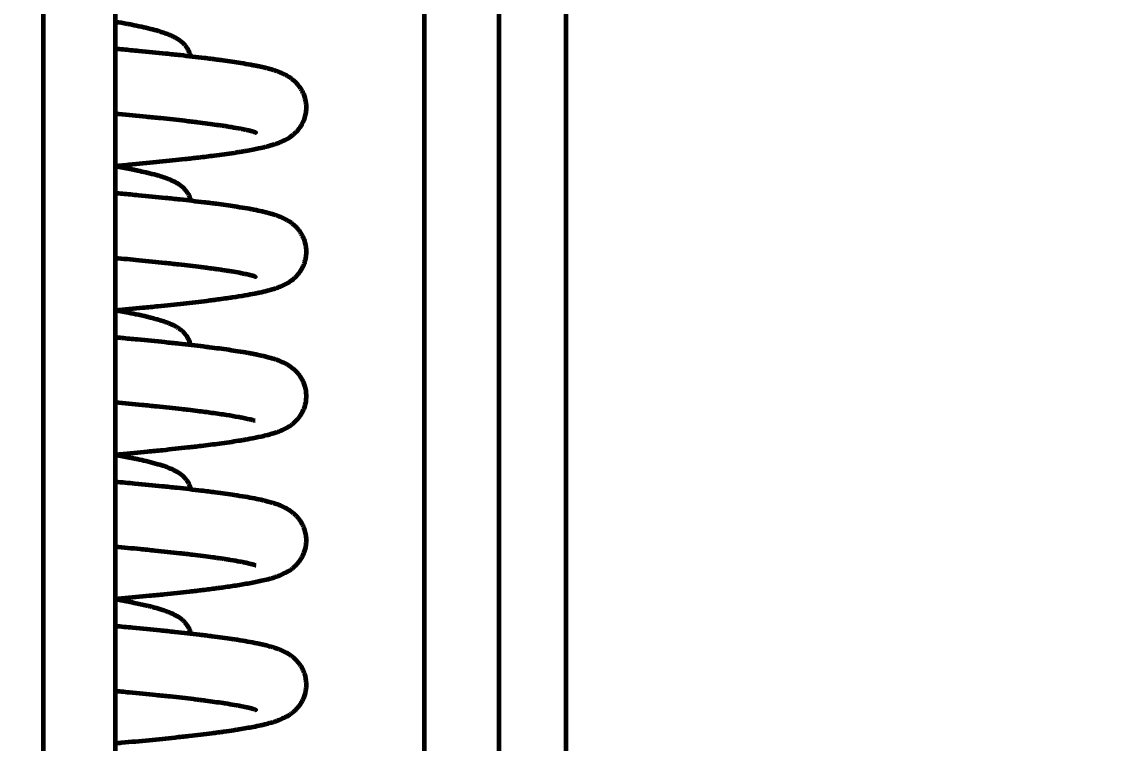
# Model space of a CAD drawing. Header units: millimetres. Extents: x 0 to 840, y 0 to 594.
# Drawn here: x 62.39 to 66.393, y 430.337 to 433.004 of the extents above; entities that cross this region are included whole.
import ezdxf

# ---------------------------------------------------------------- set-up
doc = ezdxf.new("R2010")
doc.units = ezdxf.units.MM
doc.linetypes.add('K5LT_BASIC', pattern=[0])
doc.linetypes.add('K5LT_THIN', pattern=[0])
doc.layers.add('Системный слой', color=7, linetype='Continuous')
doc.styles.add('KDIMTEXTSTYLE', font='GOST_AU.SHX', dxfattribs={"width": 0.96, "oblique": 15, "height": 5})
doc.dimstyles.new('KDIMSTYLE (0.07)', dxfattribs={"dimtxt": 5, "dimasz": 1, "dimexe": 2, "dimexo": 0, "dimgap": 1, "dimtad": 1, "dimlfac": 15, "dimtxsty": 'KDIMTEXTSTYLE', "dimsah": 1, "dimcen": 0, "dimdle": 1, "dimadec": 0, "dimazin": 0, "dimtfac": 0.667, "dimtmove": 0, "dimatfit": 3, "dimfxl": 1, "dimtvp": 1, "dimtolj": 1, "dimtzin": 0, "dimarcsym": 0})

# ---------------------------------------------------------------- blocks, each defined once
blk = doc.blocks.new('KDIMARROW_01')
at = {"layer": 'Системный слой'}
blk.add_hatch(color=0, dxfattribs=at).paths.add_polyline_path([(0, 0), (-5, 0.6583), (-4.5, 0), (-5, -0.6583)])
at = {"layer": 'Системный слой', "color": 0, "linetype": 'K5LT_THIN', "lineweight": 18}
for p, q in [((-4.5, 0), (-5, 0.6583)), ((-5, 0.6583), (0, 0)), ((0, 0), (-5, -0.6583)), ((-5, -0.6583), (-4.5, 0)), ((0, 0), (-1, 0))]:
    blk.add_line(p, q, dxfattribs=at)

msp = doc.modelspace()

# ---------------------------------------------------------------- linework, layer by layer
at = {"layer": 'Системный слой', "color": 5, "linetype": 'K5LT_BASIC', "lineweight": 60, "true_color": 0x0000ff}
for p, q in [((62.46971, 512.30589), (62.46971, 411.73474)), ((63.87945, 413.73968), (63.87945, 445.75139)), ((64.15418, 445.75139), (64.15418, 413.77201)), ((64.40262, 445.75139), (64.40262, 413.77201)), ((62.73638, 445.61806), (62.73638, 413.95986))]:
    msp.add_line(p, q, dxfattribs=at)
for points, knots in [([(63.01486, 432.87503), (63.01458, 432.87652), (63.01425, 432.87801), (63.01319, 432.88228), (63.0123, 432.88519), (63.0103, 432.8907), (63.0092, 432.89329), (63.00671, 432.89848), (63.00545, 432.90081), (63.00183, 432.90685), (62.99963, 432.90996), (62.99609, 432.91444), (62.99497, 432.91577), (62.99207, 432.91906), (62.99023, 432.92098), (62.98654, 432.92457), (62.98458, 432.92633), (62.9807, 432.92961), (62.97867, 432.93121), (62.97272, 432.93562), (62.96887, 432.93814), (62.96257, 432.9419), (62.96038, 432.94313), (62.95569, 432.94564), (62.95325, 432.94688), (62.9456, 432.95059), (62.94022, 432.95294), (62.9317, 432.95635), (62.92882, 432.95746), (62.91961, 432.96086), (62.9131, 432.96306), (62.90283, 432.96631), (62.8993, 432.96739), (62.88631, 432.97122), (62.87642, 432.9739), (62.85541, 432.97921), (62.84434, 432.98182), (62.8213, 432.98694), (62.80937, 432.98945), (62.79191, 432.99294), (62.78684, 432.99394), (62.76742, 432.99768), (62.75251, 433.00042), (62.73679, 433.00319), (62.73658, 433.00322), (62.73638, 433.00326)], [15.2750628, 15.2750628, 15.2750628, 15.2750628, 15.3635388, 15.3635388, 15.5442583, 15.5442583, 15.7256812, 15.7256812, 15.9095811, 15.9095811, 16.1932848, 16.1932848, 16.3264807, 16.3264807, 16.5329067, 16.5329067, 16.7465852, 16.7465852, 16.9682422, 16.9682422, 17.4046507, 17.4046507, 17.654007, 17.654007, 17.9180335, 17.9180335, 18.4833367, 18.4833367, 18.7750025, 18.7750025, 19.3847092, 19.3847092, 19.695435, 19.695435, 20.4969232, 20.4969232, 21.2984113, 21.2984113, 22.0798801, 22.0798801, 22.3921869, 22.3921869, 23.2565432, 23.2565432, 23.2679646, 23.2679646, 23.2679646, 23.2679646]), ([(62.73638, 432.47073), (62.73825, 432.4709), (62.74012, 432.47107), (62.75187, 432.47215), (62.7617, 432.47306), (62.78122, 432.47487), (62.79092, 432.47578), (62.83486, 432.47994), (62.86814, 432.48319), (62.93283, 432.48976), (62.96419, 432.49308), (63.00256, 432.49736), (63.01093, 432.4983), (63.02748, 432.5002), (63.03565, 432.50115), (63.06385, 432.5045), (63.08321, 432.50689), (63.12799, 432.51271), (63.15248, 432.51613), (63.17755, 432.51994), (63.17981, 432.52029), (63.18859, 432.52165), (63.19497, 432.52267), (63.20743, 432.52471), (63.21354, 432.52574), (63.23676, 432.52978), (63.25284, 432.53285), (63.27681, 432.53797), (63.28551, 432.53996), (63.29859, 432.54323), (63.3031, 432.54441), (63.31331, 432.54722), (63.31923, 432.54897), (63.32885, 432.55206), (63.33257, 432.55331), (63.34245, 432.55689), (63.34783, 432.55901), (63.35708, 432.5631), (63.36061, 432.56477), (63.36742, 432.56825), (63.37095, 432.57017), (63.38022, 432.57568), (63.38648, 432.57984), (63.394, 432.58589), (63.3951, 432.5868), (63.39842, 432.58962), (63.40065, 432.59164), (63.40592, 432.59674), (63.40897, 432.59996), (63.41483, 432.60684), (63.41765, 432.61048), (63.42299, 432.61825), (63.42549, 432.62232), (63.4309, 432.6324), (63.43362, 432.63847), (63.43807, 432.65118), (63.4398, 432.65764), (63.4422, 432.67086), (63.44288, 432.67753), (63.44313, 432.68945), (63.44291, 432.6947), (63.44185, 432.70503), (63.44099, 432.71018), (63.43871, 432.72012), (63.43725, 432.72508), (63.4339, 432.73441), (63.43195, 432.73899), (63.42763, 432.74771), (63.42525, 432.75189), (63.4202, 432.75978), (63.41748, 432.76354), (63.41445, 432.76734), (63.41416, 432.7677), (63.41086, 432.77175), (63.40766, 432.77526), (63.40008, 432.78285), (63.39529, 432.78699), (63.3877, 432.79288), (63.38456, 432.79511), (63.37828, 432.79928), (63.37533, 432.80108), (63.36893, 432.80476), (63.36611, 432.80626), (63.35666, 432.81101), (63.35069, 432.8136), (63.34131, 432.81733), (63.33759, 432.81871), (63.33027, 432.82128), (63.32659, 432.8225), (63.31644, 432.82569), (63.31028, 432.82746), (63.2995, 432.83035), (63.2949, 432.83152), (63.28361, 432.83427), (63.27662, 432.83587), (63.26424, 432.83854), (63.25901, 432.83962), (63.24826, 432.84177), (63.24269, 432.84284), (63.22544, 432.84604), (63.21322, 432.84816), (63.17976, 432.85363), (63.15748, 432.85695), (63.12641, 432.86125), (63.11908, 432.86224), (63.10423, 432.8642), (63.09669, 432.86518), (63.08138, 432.86712), (63.0736, 432.86809), (63.03761, 432.8725), (63.00785, 432.87592), (62.96788, 432.88028), (62.95908, 432.88123), (62.94136, 432.88311), (62.93244, 432.88405), (62.89126, 432.88832), (62.85775, 432.89165), (62.81355, 432.89589), (62.80392, 432.8968), (62.78452, 432.89863), (62.77476, 432.89955), (62.75548, 432.90134), (62.74596, 432.90221), (62.73638, 432.90309)], [18.52954, 18.52954, 18.52954, 18.52954, 18.5927672, 18.5927672, 18.9282015, 18.9282015, 19.2647633, 19.2647633, 20.4658332, 20.4658332, 21.6896647, 21.6896647, 22.0372544, 22.0372544, 22.3868799, 22.3868799, 23.2633342, 23.2633342, 24.5049899, 24.5049899, 24.6294736, 24.6294736, 24.9910487, 24.9910487, 25.3537328, 25.3537328, 26.4078557, 26.4078557, 27.0583797, 27.0583797, 27.4131884, 27.4131884, 27.8940789, 27.8940789, 28.226205, 28.226205, 28.7070955, 28.7070955, 28.9902278, 28.9902278, 29.2567646, 29.2567646, 29.7039665, 29.7039665, 29.7801093, 29.7801093, 29.9323948, 29.9323948, 30.1401689, 30.1401689, 30.340949, 30.340949, 30.5363718, 30.5363718, 30.7908829, 30.7908829, 31.0332121, 31.0332121, 31.2693144, 31.2693144, 31.454009, 31.454009, 31.6399994, 31.6399994, 31.8284959, 31.8284959, 32.0207841, 32.0207841, 32.2148061, 32.2148061, 32.410687, 32.410687, 32.4310695, 32.4310695, 32.645124, 32.645124, 32.9563619, 32.9563619, 33.1759309, 33.1759309, 33.4065314, 33.4065314, 33.6514761, 33.6514761, 34.1544195, 34.1544195, 34.4590494, 34.4590494, 34.7777177, 34.7777177, 35.293952, 35.293952, 35.6473463, 35.6473463, 36.1635806, 36.1635806, 36.5271395, 36.5271395, 36.8924204, 36.8924204, 37.6362554, 37.6362554, 38.8320047, 38.8320047, 39.1912885, 39.1912885, 39.5469965, 39.5469965, 39.9014878, 39.9014878, 41.1589003, 41.1589003, 41.5079183, 41.5079183, 41.8527014, 41.8527014, 43.0819844, 43.0819844, 43.420647, 43.420647, 43.7582055, 43.7582055, 44.082193, 44.082193, 44.082193, 44.082193]), ([(63.25433, 432.59458), (63.25509, 432.59418), (63.25649, 432.59356), (63.25566, 432.59388), (63.25477, 432.59421), (63.25247, 432.59502), (63.24869, 432.59624), (63.24232, 432.59802), (63.23989, 432.59867), (63.23298, 432.60042), (63.22839, 432.60151), (63.21966, 432.60346), (63.21583, 432.60428), (63.20776, 432.60594), (63.20347, 432.6068), (63.18907, 432.60955), (63.17822, 432.61148), (63.1646, 432.61375), (63.1627, 432.61406), (63.15693, 432.615), (63.153, 432.61563), (63.14317, 432.61717), (63.1372, 432.61808), (63.12489, 432.61991), (63.11857, 432.62083), (63.09008, 432.62487), (63.06609, 432.62802), (63.03292, 432.63211), (63.02528, 432.63303), (63.00976, 432.63488), (63.00188, 432.6358), (62.96536, 432.64), (62.93517, 432.64329), (62.89478, 432.6475), (62.88593, 432.64841), (62.86805, 432.65023), (62.85901, 432.65113), (62.81745, 432.65527), (62.78376, 432.6585), (62.74484, 432.66212), (62.74062, 432.66251), (62.73638, 432.6629)], [0, 0, 0, 0, 0.5171039, 0.5171039, 0.7735981, 0.7735981, 1.3711689, 1.3711689, 1.6772722, 1.6772722, 2.1470728, 2.1470728, 2.4734017, 2.4734017, 2.8029055, 2.8029055, 3.5239972, 3.5239972, 3.6389417, 3.6389417, 3.8688306, 3.8688306, 4.200294, 4.200294, 4.5309212, 4.5309212, 5.6527897, 5.6527897, 5.9800733, 5.9800733, 6.305779, 6.305779, 7.4642513, 7.4642513, 7.7842286, 7.7842286, 8.1032427, 8.1032427, 9.2360294, 9.2360294, 9.3733713, 9.3733713, 9.3733713, 9.3733713]), ([(62.73638, 432.46993), (62.75506, 432.46664), (62.77287, 432.46334), (62.79492, 432.45901), (62.80002, 432.45799), (62.80993, 432.45596), (62.81475, 432.45496), (62.82997, 432.45171), (62.84004, 432.44946), (62.85404, 432.44616), (62.85831, 432.44512), (62.87455, 432.44108), (62.88587, 432.43803), (62.90419, 432.4326), (62.91155, 432.43026), (62.92565, 432.42537), (62.93238, 432.42283), (62.9416, 432.41896), (62.94439, 432.41774), (62.95242, 432.41403), (62.95755, 432.41143), (62.96496, 432.40716), (62.96733, 432.40573), (62.97406, 432.40137), (62.97845, 432.3982), (62.98401, 432.39348), (62.98501, 432.3926), (62.98736, 432.39044), (62.98852, 432.38933), (62.99166, 432.38617), (62.99338, 432.3843), (62.99694, 432.38009), (62.99859, 432.37798), (63.00272, 432.37214), (63.00516, 432.36814), (63.00847, 432.36157), (63.00979, 432.35861), (63.01183, 432.35325), (63.01284, 432.35015), (63.01408, 432.34543), (63.0145, 432.34361), (63.01486, 432.34175)], [18.3385477, 18.3385477, 18.3385477, 18.3385477, 19.3782742, 19.3782742, 19.6980467, 19.6980467, 20.011242, 20.011242, 20.707305, 20.707305, 21.0230159, 21.0230159, 21.9335575, 21.9335575, 22.59958, 22.59958, 23.2656025, 23.2656025, 23.5572843, 23.5572843, 24.1194293, 24.1194293, 24.3759385, 24.3759385, 24.8714399, 24.8714399, 24.9906849, 24.9906849, 25.1299304, 25.1299304, 25.3362908, 25.3362908, 25.5348035, 25.5348035, 25.8380785, 25.8380785, 26.0268177, 26.0268177, 26.2149469, 26.2149469, 26.3284167, 26.3284167, 26.3284167, 26.3284167]), ([(62.73638, 431.9374), (62.77126, 431.94058), (62.80527, 431.94378), (62.84767, 431.94789), (62.85705, 431.9488), (62.87567, 431.95065), (62.88489, 431.95157), (62.92678, 431.9558), (62.95827, 431.95912), (63.01883, 431.96581), (63.04784, 431.9692), (63.083, 431.97356), (63.09065, 431.97453), (63.10571, 431.97648), (63.11312, 431.97745), (63.13024, 431.97975), (63.13984, 431.98108), (63.15616, 431.98341), (63.16297, 431.98441), (63.18611, 431.98788), (63.20167, 431.99037), (63.2292, 431.99511), (63.24129, 431.99734), (63.25814, 432.00068), (63.2634, 432.00177), (63.27948, 432.00522), (63.2898, 432.00763), (63.30398, 432.01131), (63.3084, 432.01252), (63.3191, 432.0156), (63.3252, 432.01749), (63.33507, 432.02086), (63.33906, 432.02231), (63.34885, 432.0261), (63.35508, 432.02875), (63.36499, 432.03364), (63.36793, 432.03517), (63.37492, 432.03915), (63.37779, 432.04089), (63.38672, 432.04679), (63.392, 432.05071), (63.40069, 432.05831), (63.40397, 432.06144), (63.40996, 432.06775), (63.41318, 432.07146), (63.4187, 432.07861), (63.42163, 432.08281), (63.42655, 432.09084), (63.42899, 432.09534), (63.43213, 432.10207), (63.43316, 432.10445), (63.43455, 432.10795), (63.43497, 432.10907), (63.4362, 432.11244), (63.43696, 432.11473), (63.43905, 432.12169), (63.4402, 432.12646), (63.44224, 432.13783), (63.4429, 432.14451), (63.44315, 432.15785), (63.44274, 432.16452), (63.44111, 432.17623), (63.44007, 432.18131), (63.43743, 432.19121), (63.43581, 432.19604), (63.43211, 432.2053), (63.43, 432.20978), (63.42543, 432.21827), (63.42292, 432.22234), (63.42002, 432.22655), (63.41971, 432.227), (63.41674, 432.2312), (63.41386, 432.23485), (63.40685, 432.2429), (63.4023, 432.2474), (63.39324, 432.25539), (63.3885, 432.25901), (63.38065, 432.26443), (63.37778, 432.26625), (63.37142, 432.27004), (63.36855, 432.27162), (63.36218, 432.27494), (63.35894, 432.2765), (63.34918, 432.28095), (63.34252, 432.28359), (63.3322, 432.28729), (63.32866, 432.28849), (63.31884, 432.29164), (63.31278, 432.29341), (63.30227, 432.29629), (63.29774, 432.29747), (63.28858, 432.29975), (63.28386, 432.30087), (63.2694, 432.30415), (63.25942, 432.30624), (63.24345, 432.30936), (63.23781, 432.31042), (63.22091, 432.3135), (63.20928, 432.31549), (63.19078, 432.31848), (63.18432, 432.3195), (63.15683, 432.32371), (63.13442, 432.32688), (63.10316, 432.33101), (63.09562, 432.33198), (63.08026, 432.33393), (63.07247, 432.3349), (63.03639, 432.33931), (63.00655, 432.34273), (62.96651, 432.3471), (62.9577, 432.34804), (62.93997, 432.34993), (62.93104, 432.35086), (62.88983, 432.35513), (62.8563, 432.35845), (62.81208, 432.36269), (62.80244, 432.36361), (62.78303, 432.36544), (62.77326, 432.36635), (62.75447, 432.36809), (62.74545, 432.36892), (62.73638, 432.36975)], [17.6792129, 17.6792129, 17.6792129, 17.6792129, 18.7784696, 18.7784696, 19.0946354, 19.0946354, 19.4120129, 19.4120129, 20.5506887, 20.5506887, 21.7083324, 21.7083324, 22.0380859, 22.0380859, 22.3687496, 22.3687496, 22.8177833, 22.8177833, 23.1525491, 23.1525491, 23.9802085, 23.9802085, 24.7001773, 24.7001773, 25.0405756, 25.0405756, 25.7605445, 25.7605445, 26.0923116, 26.0923116, 26.5736335, 26.5736335, 26.874163, 26.874163, 27.361943, 27.361943, 27.6124136, 27.6124136, 27.8403985, 27.8403985, 28.1903226, 28.1903226, 28.3840681, 28.3840681, 28.5716267, 28.5716267, 28.7551145, 28.7551145, 28.9363313, 28.9363313, 29.0294675, 29.0294675, 29.0723204, 29.0723204, 29.1580261, 29.1580261, 29.3294376, 29.3294376, 29.5600884, 29.5600884, 29.7896201, 29.7896201, 29.9699005, 29.9699005, 30.150051, 30.150051, 30.3303825, 30.3303825, 30.5115576, 30.5115576, 30.5330207, 30.5330207, 30.7178511, 30.7178511, 30.9912488, 30.9912488, 31.2952797, 31.2952797, 31.5064237, 31.5064237, 31.7322491, 31.7322491, 31.9773241, 31.9773241, 32.4942827, 32.4942827, 32.7852691, 32.7852691, 33.2554542, 33.2554542, 33.5835333, 33.5835333, 33.9170661, 33.9170661, 34.570847, 34.570847, 34.9112294, 34.9112294, 35.5650103, 35.5650103, 35.9027041, 35.9027041, 36.970603, 36.970603, 37.3020498, 37.3020498, 37.6326573, 37.6326573, 38.8053582, 38.8053582, 39.1304391, 39.1304391, 39.451635, 39.451635, 40.5964997, 40.5964997, 40.9120581, 40.9120581, 41.2265272, 41.2265272, 41.5124307, 41.5124307, 41.5124307, 41.5124307]), ([(63.25508, 432.06087), (63.25446, 432.06117), (63.25642, 432.06031), (63.25168, 432.06195), (63.24711, 432.06336), (63.24186, 432.06481), (63.239, 432.06556), (63.23487, 432.06661), (63.23208, 432.06729), (63.22388, 432.06922), (63.21673, 432.07079), (63.20461, 432.07324), (63.20022, 432.07409), (63.18691, 432.0766), (63.17752, 432.07826), (63.16203, 432.08084), (63.15646, 432.08175), (63.14491, 432.08357), (63.13896, 432.08448), (63.12673, 432.08631), (63.12042, 432.08723), (63.108, 432.089), (63.1019, 432.08985), (63.08893, 432.09162), (63.08204, 432.09254), (63.06795, 432.09439), (63.06075, 432.09531), (63.0275, 432.0995), (62.99971, 432.10278), (62.9621, 432.10698), (62.95378, 432.10789), (62.93691, 432.10973), (62.92838, 432.11064), (62.88892, 432.11481), (62.85666, 432.11807), (62.79505, 432.12408), (62.76607, 432.12683), (62.73638, 432.12957)], [0, 0, 0, 0, 0.3994196, 0.3994196, 0.7423276, 0.7423276, 0.9147795, 0.9147795, 1.1250538, 1.1250538, 1.7311141, 1.7311141, 2.0542794, 2.0542794, 2.6603396, 2.6603396, 2.984769, 2.984769, 3.3085833, 3.3085833, 3.6321375, 3.6321375, 3.9300133, 3.9300133, 4.2515277, 4.2515277, 4.572331, 4.572331, 5.7043706, 5.7043706, 6.0200339, 6.0200339, 6.3343899, 6.3343899, 7.4541276, 7.4541276, 8.3943555, 8.3943555, 8.3943555, 8.3943555]), ([(63.01486, 431.80838), (63.01471, 431.80916), (63.01455, 431.80994), (63.01372, 431.81366), (63.01293, 431.81649), (63.01116, 431.82179), (63.01011, 431.82447), (63.00793, 431.82939), (63.00649, 431.83222), (63.00375, 431.83706), (63.00217, 431.83955), (62.99815, 431.84532), (62.99551, 431.84857), (62.98982, 431.85483), (62.98698, 431.85754), (62.98251, 431.86143), (62.98119, 431.86253), (62.97773, 431.86527), (62.97576, 431.86672), (62.96961, 431.87102), (62.96541, 431.87361), (62.95889, 431.87728), (62.95651, 431.87855), (62.95161, 431.88103), (62.94917, 431.88221), (62.94128, 431.88583), (62.93582, 431.8881), (62.92718, 431.89141), (62.92412, 431.89254), (62.91504, 431.89575), (62.90893, 431.89775), (62.899, 431.90081), (62.89536, 431.90189), (62.88357, 431.90529), (62.87506, 431.90758), (62.86202, 431.91087), (62.85779, 431.91191), (62.84065, 431.91602), (62.82702, 431.91906), (62.80096, 431.9245), (62.7888, 431.92692), (62.76771, 431.93093), (62.75904, 431.93254), (62.74562, 431.93496), (62.74103, 431.93578), (62.73638, 431.93659)], [15.2754246, 15.2754246, 15.2754246, 15.2754246, 15.3234297, 15.3234297, 15.5036308, 15.5036308, 15.6744735, 15.6744735, 15.8645284, 15.8645284, 16.0558324, 16.0558324, 16.362128, 16.362128, 16.6945413, 16.6945413, 16.8511796, 16.8511796, 17.0765502, 17.0765502, 17.5374387, 17.5374387, 17.7969636, 17.7969636, 18.0654187, 18.0654187, 18.6305594, 18.6305594, 18.9297536, 18.9297536, 19.4948943, 19.4948943, 19.8073023, 19.8073023, 20.4891913, 20.4891913, 20.8050536, 20.8050536, 21.7439466, 21.7439466, 22.5013454, 22.5013454, 23.0073514, 23.0073514, 23.2659111, 23.2659111, 23.2659111, 23.2659111]), ([(62.73638, 431.40406), (62.74233, 431.40461), (62.74826, 431.40515), (62.78901, 431.40891), (62.82294, 431.41213), (62.86512, 431.41627), (62.87441, 431.41719), (62.89283, 431.41903), (62.90196, 431.41996), (62.94342, 431.42421), (62.97454, 431.42754), (63.01256, 431.43182), (63.02085, 431.43277), (63.03722, 431.43467), (63.04531, 431.43563), (63.07716, 431.43945), (63.09988, 431.44233), (63.14672, 431.44864), (63.17028, 431.45207), (63.19434, 431.45591), (63.19651, 431.45626), (63.20497, 431.45763), (63.21112, 431.45866), (63.22309, 431.46073), (63.22896, 431.46177), (63.24923, 431.4655), (63.26291, 431.46825), (63.2836, 431.47286), (63.29129, 431.4747), (63.3033, 431.4778), (63.30765, 431.47898), (63.31776, 431.48187), (63.32368, 431.48368), (63.33306, 431.48682), (63.33695, 431.4882), (63.3445, 431.49106), (63.34776, 431.49237), (63.35858, 431.49703), (63.36511, 431.50019), (63.37564, 431.50625), (63.3791, 431.50839), (63.38564, 431.5128), (63.38913, 431.51532), (63.39743, 431.52195), (63.40281, 431.52677), (63.40849, 431.53289), (63.409, 431.53344), (63.41051, 431.53512), (63.41151, 431.53627), (63.41375, 431.53893), (63.41498, 431.54045), (63.41895, 431.54562), (63.42165, 431.5495), (63.42667, 431.55772), (63.42899, 431.562), (63.4332, 431.57104), (63.43506, 431.57569), (63.43826, 431.58541), (63.43958, 431.59037), (63.4419, 431.60199), (63.44269, 431.60864), (63.44321, 431.62199), (63.44294, 431.62867), (63.44137, 431.64179), (63.44005, 431.64831), (63.43695, 431.65936), (63.43528, 431.66417), (63.43152, 431.67328), (63.42939, 431.67768), (63.42474, 431.6861), (63.42223, 431.69008), (63.41755, 431.69674), (63.41542, 431.69951), (63.41044, 431.70554), (63.40744, 431.70881), (63.40004, 431.71621), (63.39526, 431.72035), (63.38574, 431.72772), (63.38079, 431.73106), (63.37268, 431.73599), (63.36984, 431.73758), (63.36336, 431.74101), (63.36044, 431.74245), (63.35091, 431.74688), (63.34458, 431.74944), (63.33481, 431.75305), (63.33107, 431.75434), (63.32341, 431.75686), (63.31967, 431.75802), (63.30941, 431.76104), (63.30296, 431.76279), (63.29184, 431.76562), (63.2871, 431.76677), (63.27533, 431.7695), (63.26812, 431.77107), (63.25536, 431.7737), (63.24993, 431.77478), (63.23884, 431.7769), (63.23311, 431.77796), (63.21519, 431.78116), (63.20248, 431.78329), (63.16778, 431.78878), (63.14472, 431.79212), (63.10878, 431.79695), (63.09714, 431.79846), (63.07749, 431.80094), (63.06967, 431.80191), (63.03346, 431.80632), (63.00352, 431.80974), (62.96334, 431.81411), (62.9545, 431.81505), (62.93672, 431.81693), (62.92778, 431.81787), (62.88646, 431.82213), (62.85286, 431.82546), (62.80856, 431.8297), (62.7989, 431.83061), (62.77946, 431.83244), (62.76967, 431.83335), (62.75205, 431.83498), (62.74424, 431.8357), (62.73638, 431.83642)], [16.5595147, 16.5595147, 16.5595147, 16.5595147, 16.7424213, 16.7424213, 17.8231208, 17.8231208, 18.1322853, 18.1322853, 18.4425129, 18.4425129, 19.5573474, 19.5573474, 19.8738148, 19.8738148, 20.1921613, 20.1921613, 21.1482189, 21.1482189, 22.2747916, 22.2747916, 22.3880184, 22.3880184, 22.7178747, 22.7178747, 23.0485915, 23.0485915, 23.8924264, 23.8924264, 24.4247824, 24.4247824, 24.744925, 24.744925, 25.1800527, 25.1800527, 25.4800951, 25.4800951, 25.758091, 25.758091, 26.2625976, 26.2625976, 26.4879033, 26.4879033, 26.7007958, 26.7007958, 27.0246325, 27.0246325, 27.0562097, 27.0562097, 27.1193641, 27.1193641, 27.1981528, 27.1981528, 27.3786064, 27.3786064, 27.5542932, 27.5542932, 27.7264155, 27.7264155, 27.8960686, 27.8960686, 28.1112696, 28.1112696, 28.3247929, 28.3247929, 28.5409462, 28.5409462, 28.7132498, 28.7132498, 28.8889277, 28.8889277, 29.0655262, 29.0655262, 29.2028287, 29.2028287, 29.3858386, 29.3858386, 29.6689011, 29.6689011, 29.9917656, 29.9917656, 30.2088124, 30.2088124, 30.4407924, 30.4407924, 30.9201873, 30.9201873, 31.2060573, 31.2060573, 31.5004123, 31.5004123, 31.9720025, 31.9720025, 32.2971352, 32.2971352, 32.7687255, 32.7687255, 33.1003594, 33.1003594, 33.4323027, 33.4323027, 34.1161688, 34.1161688, 35.2106425, 35.2106425, 35.7118484, 35.7118484, 36.0338564, 36.0338564, 37.1776964, 37.1776964, 37.4947287, 37.4947287, 37.8078438, 37.8078438, 38.9241639, 38.9241639, 39.2317747, 39.2317747, 39.5383881, 39.5383881, 39.7798394, 39.7798394, 39.7798394, 39.7798394]), ([(63.25294, 431.52818), (63.2514, 431.5287), (63.25033, 431.52903), (63.24583, 431.53039), (63.24222, 431.53143), (63.23306, 431.53372), (63.22991, 431.53448), (63.22058, 431.53662), (63.21382, 431.53806), (63.20205, 431.54041), (63.19755, 431.54127), (63.17949, 431.54462), (63.16435, 431.54719), (63.13123, 431.55236), (63.11318, 431.55498), (63.07692, 431.55992), (63.05904, 431.56223), (63.02885, 431.56594), (63.01715, 431.56735), (62.99726, 431.56967), (62.98925, 431.57059), (62.9522, 431.57478), (62.92164, 431.57807), (62.88084, 431.58226), (62.87189, 431.58317), (62.85381, 431.58499), (62.84469, 431.58589), (62.80352, 431.58994), (62.77042, 431.59309), (62.73638, 431.59624)], [0, 0, 0, 0, 0.4190843, 0.4190843, 1.1786185, 1.1786185, 1.5061803, 1.5061803, 2.105425, 2.105425, 2.450002, 2.450002, 3.4315356, 3.4315356, 4.4130692, 4.4130692, 5.2682229, 5.2682229, 5.7852851, 5.7852851, 6.1236098, 6.1236098, 7.326178, 7.326178, 7.658856, 7.658856, 7.9904414, 7.9904414, 9.1391188, 9.1391188, 9.1391188, 9.1391188]), ([(62.73638, 431.40326), (62.75438, 431.40009), (62.77158, 431.39692), (62.79297, 431.39273), (62.79796, 431.39174), (62.80779, 431.38974), (62.81263, 431.38873), (62.82864, 431.38534), (62.8394, 431.38295), (62.86227, 431.37755), (62.87407, 431.37454), (62.89628, 431.36838), (62.90661, 431.36524), (62.92344, 431.35951), (62.93024, 431.35699), (62.93955, 431.35317), (62.9424, 431.35195), (62.95048, 431.34831), (62.95562, 431.34576), (62.9631, 431.34159), (62.96549, 431.34018), (62.97238, 431.33586), (62.97693, 431.33268), (62.98352, 431.32726), (62.98541, 431.32561), (62.98917, 431.32204), (62.99075, 431.32045), (62.99543, 431.31536), (62.99822, 431.31192), (63.00248, 431.30574), (63.00403, 431.30326), (63.00679, 431.29832), (63.0082, 431.2955), (63.01047, 431.29026), (63.01162, 431.2872), (63.01309, 431.28252), (63.01365, 431.28049), (63.01439, 431.27738), (63.01463, 431.27624), (63.01486, 431.27508)], [18.3386154, 18.3386154, 18.3386154, 18.3386154, 19.3404728, 19.3404728, 19.6522327, 19.6522327, 19.9652393, 19.9652393, 20.7073077, 20.7073077, 21.6178004, 21.6178004, 22.5282932, 22.5282932, 23.1942395, 23.1942395, 23.4880713, 23.4880713, 24.0501679, 24.0501679, 24.3093021, 24.3093021, 24.8180997, 24.8180997, 25.0413951, 25.0413951, 25.2313437, 25.2313437, 25.5631932, 25.5631932, 25.7557728, 25.7557728, 25.9452929, 25.9452929, 26.1334835, 26.1334835, 26.2571843, 26.2571843, 26.3284947, 26.3284947, 26.3284947, 26.3284947]), ([(62.73638, 430.87073), (62.74465, 430.87149), (62.75288, 430.87224), (62.79586, 430.87622), (62.82972, 430.87944), (62.87178, 430.88359), (62.88103, 430.88451), (62.89937, 430.88636), (62.90846, 430.88729), (62.94972, 430.89154), (62.98066, 430.89487), (63.01846, 430.89916), (63.02671, 430.90011), (63.04299, 430.90202), (63.05102, 430.90298), (63.0763, 430.90604), (63.09305, 430.90815), (63.11658, 430.91125), (63.12388, 430.91223), (63.14887, 430.91566), (63.16581, 430.91812), (63.20005, 430.92343), (63.21701, 430.92626), (63.24875, 430.93206), (63.26351, 430.93502), (63.28571, 430.94002), (63.29386, 430.94199), (63.30617, 430.94524), (63.31061, 430.94647), (63.32051, 430.94937), (63.32626, 430.95118), (63.3357, 430.95442), (63.33918, 430.95568), (63.34676, 430.95863), (63.34997, 430.95995), (63.36055, 430.96464), (63.36773, 430.96821), (63.37837, 430.9746), (63.38185, 430.97684), (63.38842, 430.98147), (63.39175, 430.984), (63.39932, 430.99033), (63.40365, 430.99435), (63.41197, 431.00328), (63.41598, 431.00815), (63.42242, 431.01736), (63.42495, 431.02141), (63.42966, 431.03), (63.43178, 431.03444), (63.43558, 431.0438), (63.43722, 431.04859), (63.43993, 431.05855), (63.44099, 431.06361), (63.44249, 431.07395), (63.44292, 431.07916), (63.44315, 431.09105), (63.44275, 431.09772), (63.44095, 431.11078), (63.43951, 431.11728), (63.43578, 431.12968), (63.43342, 431.13573), (63.42862, 431.14584), (63.4263, 431.15008), (63.42133, 431.15811), (63.41868, 431.16191), (63.41515, 431.16646), (63.41436, 431.16746), (63.41072, 431.17189), (63.40773, 431.17518), (63.40183, 431.18111), (63.39864, 431.18403), (63.39078, 431.19066), (63.38583, 431.19428), (63.37568, 431.20098), (63.37086, 431.20374), (63.36245, 431.20814), (63.35947, 431.20958), (63.35295, 431.21257), (63.34954, 431.21403), (63.34012, 431.21784), (63.33384, 431.2201), (63.3236, 431.22347), (63.31987, 431.22462), (63.30963, 431.22765), (63.3032, 431.2294), (63.2921, 431.23222), (63.28736, 431.23337), (63.27772, 431.23561), (63.27278, 431.23671), (63.25707, 431.24006), (63.24591, 431.24226), (63.22238, 431.24658), (63.20995, 431.24872), (63.19059, 431.25185), (63.18412, 431.25287), (63.15535, 431.25727), (63.13146, 431.26063), (63.08945, 431.26613), (63.07225, 431.26828), (63.02581, 431.27387), (62.99554, 431.2773), (62.95499, 431.28167), (62.94609, 431.28261), (62.92819, 431.28449), (62.91919, 431.28543), (62.87764, 431.28968), (62.84388, 431.293), (62.78529, 431.29857), (62.76106, 431.30083), (62.73638, 431.30309)], [17.8585723, 17.8585723, 17.8585723, 17.8585723, 18.129896, 18.129896, 19.2853682, 19.2853682, 19.6154162, 19.6154162, 19.9466988, 19.9466988, 21.1368357, 21.1368357, 21.4750343, 21.4750343, 21.8151001, 21.8151001, 22.562759, 22.562759, 22.9081653, 22.9081653, 23.7701779, 23.7701779, 24.7450792, 24.7450792, 25.7199805, 25.7199805, 26.3255488, 26.3255488, 26.6669011, 26.6669011, 27.1301096, 27.1301096, 27.4414089, 27.4414089, 27.7256162, 27.7256162, 28.2776749, 28.2776749, 28.5173554, 28.5173554, 28.7415374, 28.7415374, 29.0253845, 29.0253845, 29.2963328, 29.2963328, 29.4864251, 29.4864251, 29.671988, 29.671988, 29.8542586, 29.8542586, 30.0343866, 30.0343866, 30.2134816, 30.2134816, 30.4413454, 30.4413454, 30.6726496, 30.6726496, 30.9124524, 30.9124524, 31.1006306, 31.1006306, 31.2899772, 31.2899772, 31.344691, 31.344691, 31.5397807, 31.5397807, 31.7408704, 31.7408704, 32.0692284, 32.0692284, 32.4481829, 32.4481829, 32.6981474, 32.6981474, 32.9704115, 32.9704115, 33.4829526, 33.4829526, 33.7966153, 33.7966153, 34.2989861, 34.2989861, 34.6457648, 34.6457648, 34.9957673, 34.9957673, 35.722998, 35.722998, 36.4502286, 36.4502286, 36.8017682, 36.8017682, 37.9807192, 37.9807192, 38.7437382, 38.7437382, 39.9660538, 39.9660538, 40.3039331, 40.3039331, 40.6375322, 40.6375322, 41.82641, 41.82641, 42.6355488, 42.6355488, 42.6355488, 42.6355488]), ([(63.25578, 430.99386), (63.25574, 430.99388), (63.25596, 430.99379), (63.25358, 430.99464), (63.25219, 430.9951), (63.24801, 430.99643), (63.24289, 430.99791), (63.23424, 431.0001), (63.23125, 431.00083), (63.22276, 431.0028), (63.21713, 431.00402), (63.20695, 431.00611), (63.20261, 431.00696), (63.18735, 431.00987), (63.17545, 431.01197), (63.16064, 431.0144), (63.15871, 431.01471), (63.15454, 431.01538), (63.15226, 431.01574), (63.14537, 431.01683), (63.14066, 431.01755), (63.12977, 431.01919), (63.12355, 431.02011), (63.11075, 431.02195), (63.10418, 431.02287), (63.07427, 431.02697), (63.04909, 431.03018), (63.01452, 431.03432), (63.00668, 431.03524), (62.99078, 431.03708), (62.98272, 431.038), (62.94536, 431.0422), (62.91456, 431.04548), (62.87349, 431.04968), (62.86449, 431.05058), (62.84632, 431.0524), (62.83715, 431.05331), (62.79829, 431.05711), (62.76773, 431.06001), (62.73638, 431.0629)], [0, 0, 0, 0, 0.6756944, 0.6756944, 0.996279, 0.996279, 1.782631, 1.782631, 2.1593532, 2.1593532, 2.7455306, 2.7455306, 3.1353594, 3.1353594, 4.0584912, 4.0584912, 4.1939691, 4.1939691, 4.3500707, 4.3500707, 4.6622738, 4.6622738, 5.0541046, 5.0541046, 5.4449724, 5.4449724, 6.7940701, 6.7940701, 7.180357, 7.180357, 7.5646591, 7.5646591, 8.9327362, 8.9327362, 9.3107089, 9.3107089, 9.6876094, 9.6876094, 10.8910277, 10.8910277, 10.8910277, 10.8910277]), ([(62.73638, 430.86993), (62.75, 430.86753), (62.76316, 430.86513), (62.78102, 430.86173), (62.78614, 430.86074), (62.79621, 430.85875), (62.80116, 430.85776), (62.82225, 430.85343), (62.83749, 430.85009), (62.85322, 430.84635), (62.85466, 430.846), (62.86039, 430.84461), (62.86457, 430.84357), (62.87276, 430.84148), (62.87677, 430.84042), (62.89137, 430.83646), (62.90144, 430.83349), (62.91783, 430.82814), (62.92449, 430.82579), (62.93389, 430.82216), (62.93682, 430.82098), (62.94504, 430.8175), (62.95025, 430.8151), (62.95791, 430.81115), (62.96026, 430.80987), (62.96757, 430.80566), (62.97242, 430.80254), (62.97926, 430.79742), (62.98135, 430.79575), (62.98539, 430.79228), (62.9873, 430.79053), (62.99037, 430.78747), (62.99138, 430.78643), (62.99431, 430.78324), (62.99598, 430.78128), (62.99944, 430.77682), (63.00098, 430.77466), (63.00405, 430.76989), (63.00548, 430.76744), (63.00811, 430.76234), (63.00938, 430.75956), (63.01151, 430.75418), (63.01255, 430.75106), (63.01389, 430.74624), (63.0144, 430.74405), (63.01484, 430.7418)], [18.175106, 18.175106, 18.175106, 18.175106, 18.9324916, 18.9324916, 19.243135, 19.243135, 19.5547685, 19.5547685, 20.5919298, 20.5919298, 20.698127, 20.698127, 21.0136853, 21.0136853, 21.3292556, 21.3292556, 22.1914769, 22.1914769, 22.8313629, 22.8313629, 23.1277242, 23.1277242, 23.6873031, 23.6873031, 23.9531344, 23.9531344, 24.4861055, 24.4861055, 24.7178311, 24.7178311, 24.9389807, 24.9389807, 25.0609028, 25.0609028, 25.2669854, 25.2669854, 25.4619366, 25.4619366, 25.6514004, 25.6514004, 25.8375169, 25.8375169, 26.0221458, 26.0221458, 26.1562048, 26.1562048, 26.1562048, 26.1562048]), ([(62.73638, 430.3374), (62.74417, 430.33811), (62.75192, 430.33882), (62.79444, 430.34275), (62.82833, 430.34598), (62.89447, 430.35249), (62.92669, 430.35579), (62.96628, 430.36003), (62.97492, 430.36096), (62.99201, 430.36284), (63.00046, 430.36379), (63.03874, 430.36812), (63.06712, 430.37152), (63.10141, 430.37592), (63.10886, 430.37689), (63.12353, 430.37885), (63.13074, 430.37983), (63.15068, 430.38261), (63.16308, 430.38441), (63.18166, 430.38723), (63.18813, 430.38825), (63.21297, 430.39223), (63.23023, 430.39525), (63.25611, 430.40024), (63.26555, 430.40218), (63.27953, 430.40528), (63.28436, 430.4064), (63.2978, 430.40965), (63.30606, 430.41182), (63.31802, 430.4153), (63.32224, 430.41659), (63.33206, 430.41978), (63.33741, 430.42165), (63.34684, 430.42533), (63.35026, 430.42674), (63.36087, 430.43146), (63.36825, 430.43514), (63.37907, 430.44171), (63.38248, 430.44393), (63.38909, 430.44864), (63.39237, 430.45116), (63.39785, 430.45579), (63.40003, 430.45774), (63.40658, 430.46399), (63.41095, 430.46871), (63.4191, 430.47903), (63.42289, 430.48456), (63.42873, 430.49486), (63.43092, 430.49925), (63.43486, 430.50851), (63.43656, 430.51326), (63.43944, 430.52315), (63.44058, 430.52818), (63.44225, 430.53848), (63.44277, 430.54368), (63.44315, 430.55415), (63.44302, 430.55939), (63.44199, 430.57119), (63.44088, 430.57775), (63.43775, 430.59041), (63.43565, 430.59665), (63.43073, 430.60847), (63.42781, 430.61417), (63.42214, 430.62356), (63.41953, 430.62739), (63.41549, 430.63272), (63.41415, 430.63441), (63.40994, 430.63944), (63.40693, 430.64268), (63.40102, 430.64854), (63.39782, 430.65142), (63.39173, 430.65649), (63.38851, 430.65893), (63.38019, 430.66483), (63.37527, 430.66785), (63.36695, 430.67249), (63.36412, 430.67396), (63.35764, 430.67712), (63.35446, 430.67857), (63.34783, 430.68141), (63.34425, 430.68285), (63.33478, 430.68644), (63.3286, 430.68855), (63.31819, 430.6918), (63.31434, 430.69294), (63.30394, 430.69587), (63.29732, 430.6976), (63.28591, 430.70038), (63.2811, 430.70151), (63.27114, 430.70373), (63.26611, 430.70481), (63.24997, 430.70814), (63.23844, 430.71034), (63.21411, 430.71468), (63.20129, 430.71682), (63.1814, 430.71995), (63.17481, 430.72097), (63.14534, 430.72537), (63.12087, 430.72873), (63.08721, 430.73305), (63.0795, 430.73402), (63.06381, 430.73596), (63.05585, 430.73693), (63.01887, 430.74134), (62.98832, 430.74477), (62.94751, 430.74913), (62.93863, 430.75007), (62.92071, 430.75193), (62.91166, 430.75287), (62.86992, 430.75711), (62.83603, 430.76043), (62.77988, 430.76575), (62.7583, 430.76775), (62.73638, 430.76975)], [18.8156634, 18.8156634, 18.8156634, 18.8156634, 19.0830647, 19.0830647, 20.292301, 20.292301, 21.5264319, 21.5264319, 21.876822, 21.876822, 22.228857, 22.228857, 23.4943249, 23.4943249, 23.8546756, 23.8546756, 24.2162213, 24.2162213, 24.8762947, 24.8762947, 25.2431167, 25.2431167, 26.3167808, 26.3167808, 26.9788159, 26.9788159, 27.3475912, 27.3475912, 28.0096263, 28.0096263, 28.362011, 28.362011, 28.8503224, 28.8503224, 29.1513973, 29.1513973, 29.7408233, 29.7408233, 29.9907473, 29.9907473, 30.2230082, 30.2230082, 30.3743596, 30.3743596, 30.6770624, 30.6770624, 30.9621026, 30.9621026, 31.1571647, 31.1571647, 31.3486047, 31.3486047, 31.5376129, 31.5376129, 31.7253337, 31.7253337, 31.9128964, 31.9128964, 32.1532634, 32.1532634, 32.4005116, 32.4005116, 32.658706, 32.658706, 32.8565774, 32.8565774, 32.9529136, 32.9529136, 33.1575792, 33.1575792, 33.3688602, 33.3688602, 33.5882993, 33.5882993, 33.9694898, 33.9694898, 34.2214445, 34.2214445, 34.494483, 34.494483, 34.7908, 34.7908, 35.3244125, 35.3244125, 35.6577836, 35.6577836, 36.1857877, 36.1857877, 36.5509746, 36.5509746, 36.9177594, 36.9177594, 37.6856201, 37.6856201, 38.4534807, 38.4534807, 38.8205646, 38.8205646, 40.0597675, 40.0597675, 40.4197895, 40.4197895, 40.7788289, 40.7788289, 42.059889, 42.059889, 42.4102448, 42.4102448, 42.7590443, 42.7590443, 44.0015571, 44.0015571, 44.7539898, 44.7539898, 44.7539898, 44.7539898]), ([(63.25508, 430.46087), (63.25478, 430.46102), (63.25687, 430.46005), (63.25496, 430.46086), (63.25361, 430.46133), (63.24924, 430.4627), (63.24703, 430.46336), (63.24158, 430.46491), (63.23481, 430.46664), (63.22786, 430.46829), (63.22516, 430.4689), (63.2153, 430.47109), (63.20718, 430.47276), (63.19365, 430.47534), (63.18888, 430.47622), (63.17423, 430.47883), (63.1637, 430.48059), (63.14674, 430.48328), (63.14084, 430.48419), (63.11498, 430.48808), (63.09335, 430.49109), (63.06295, 430.49503), (63.05569, 430.49595), (63.04089, 430.4978), (63.03335, 430.49872), (62.99836, 430.50294), (62.96927, 430.50623), (62.93015, 430.51045), (62.92157, 430.51136), (62.9042, 430.51319), (62.89541, 430.5141), (62.8549, 430.51825), (62.82191, 430.5215), (62.77834, 430.52565), (62.76879, 430.52655), (62.75162, 430.52816), (62.74402, 430.52886), (62.73638, 430.52957)], [0, 0, 0, 0, 0.1535616, 0.1535616, 0.4780714, 0.4780714, 0.6136487, 0.6136487, 0.9588959, 0.9588959, 1.1896843, 1.1896843, 1.7926136, 1.7926136, 2.1006325, 2.1006325, 2.7035618, 2.7035618, 3.0113699, 3.0113699, 4.0104043, 4.0104043, 4.3150801, 4.3150801, 4.6192465, 4.6192465, 5.6993931, 5.6993931, 5.9978776, 5.9978776, 6.2953307, 6.2953307, 7.3533604, 7.3533604, 7.6468396, 7.6468396, 7.8768614, 7.8768614, 7.8768614, 7.8768614])]:
    msp.add_open_spline(points, degree=3, knots=knots, dxfattribs=at)

# ---------------------------------------------------------------- dimensions: what is measured, and where the dimension line sits
at = {"layer": 'Системный слой', "color": 7}
msp.add_linear_dim(base=(35.79523, 548.52309), p1=(62.98689, 411.46667), p2=(66.39331, 548.52309), angle=90, location=(35.79523, 479.99488), text='\\H5.0;\\W0.965;\\Q15;\\H5.0;\\W0.965;\\Q15;\\Q15;H', dimstyle='KDIMSTYLE (0.07)', override={"dimexo": 0, "dimblk1": 'KDIMARROW_01', "dimblk2": 'KDIMARROW_01', "dimse1": 0, "dimse2": 0, "dimclrt": 7, "dimtolj": 1}, dxfattribs=at).render()

doc.saveas('drawing.dxf')
